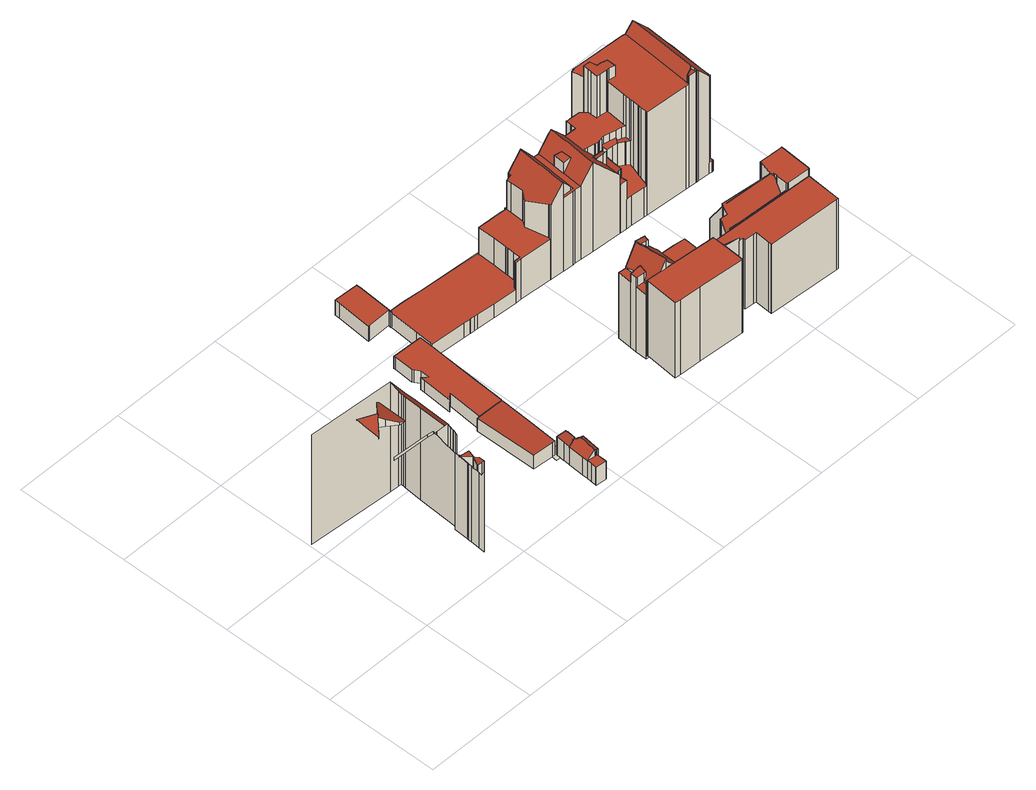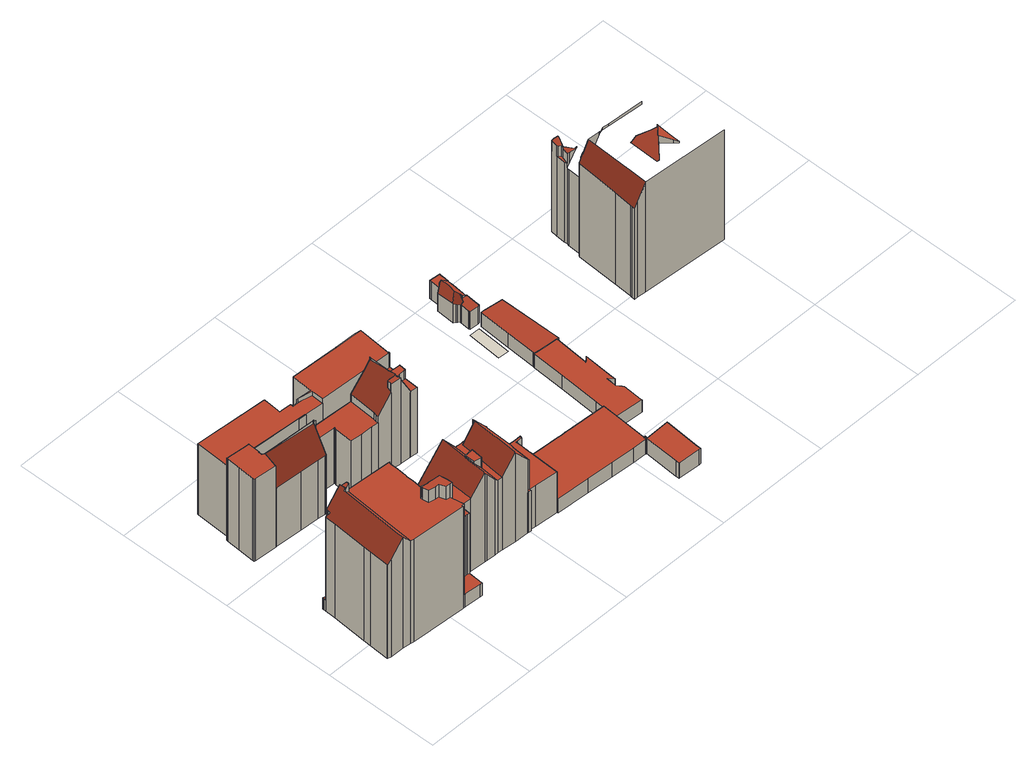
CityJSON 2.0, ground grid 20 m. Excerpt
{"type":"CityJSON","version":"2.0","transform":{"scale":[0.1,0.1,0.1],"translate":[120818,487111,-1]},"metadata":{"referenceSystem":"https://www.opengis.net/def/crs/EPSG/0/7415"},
"CityObjects":{
"building1":{"type":"Building","attributes":{"dak_type":"slanted","data_area":2191.54,"data_coverage":0.922,"geconstateerd":false,"gid":14482971,"h_dak_50p":20.48,"h_dak_70p":23.09,"h_dak_max":25.31,"h_dak_min":1.17,"h_maaiveld":0.557,"kas_warenhuis":false,"lod11_replace":false,"ondergronds_type":"above ground","oorspronkelijkbouwjaar":1956,"pw_actueel":"yes","pw_bron":"ahn3","reconstructie_methode":"tudelft3d-geoflow","reconstruction_skipped":false,"rmse_lod12":7.93,"rmse_lod13":3.22,"rmse_lod22":0.516,"rn":1,"status":"Pand in gebruik","t_run":7110.3,"val3dity_codes_lod12":"[104]","val3dity_codes_lod13":"[104]","val3dity_codes_lod22":"[303]"},"children":["building1-1"]},
"building1-1":{"type":"BuildingPart","parents":["building1"],"geometry":[{"type":"MultiSurface","lod":"2.2","boundaries":[[[0,1,2,3]],[[4,5,6,7]],[[8,9,4,7,10,11,12,13,14]],[[13,15,16,14]],[[17,7,6,18,19]],[[20,10,7,17]],[[12,21,15,13]],[[10,20,11]],[[19,18,22,23]],[[24,25,26,27]],[[28,29,1,0]],[[12,11,20,17,19,23,30,31,32,33]],[[23,22,34,30]],[[29,28,35]],[[33,36,21,12]],[[30,34,31]],[[35,37,38,39]],[[39,38,40,41]],[[42,43,44,45]],[[45,44,46,47,48]],[[49,50,51]],[[52,53,43,42]],[[50,49,54]],[[48,47,55,56]],[[41,40,57,58]],[[59,60,61,62,63,64,52,42,45,48,56]],[[65,66,51]],[[56,55,67,59]],[[64,68,53,52]],[[36,33,32]],[[63,69,70,68,64]],[[66,65,71,63]],[[71,70,69,63]],[[62,72,69,63]],[[66,63,73,74,75,54,49,51]],[[59,67,76,77,78,60]],[[61,79,72,62]],[[63,69,80,73]],[[75,81,54]],[[60,78,79,61]],[[82,83,80,69,72,79,78]],[[84,81,75]],[[78,77,85,82]],[[73,80,83,74]],[[74,83,86,84,75]],[[58,57,87,88]],[[82,85,89,90,83]],[[90,86,83]],[[90,89,91,92]],[[88,87,93,94]],[[92,91,95,96]],[[94,93,97,98]],[[98,97,96,99]],[[96,95,99]],[[99,95,100,101]],[[101,100,102,103]],[[103,102,104,105]],[[105,106,107,108,109,110,111,24,112,113,58,88,94,98,99,101,103]],[[105,104,114,106]],[[111,25,24]],[[110,115,25,111]],[[106,114,116,107]],[[109,117,115,110]],[[107,116,118,108]],[[108,118,117,109]]],"semantics":{"surfaces":[{"type":"WallSurface","on_footprint_edge":false},{"type":"RoofSurface"},{"type":"WallSurface","on_footprint_edge":true}],"values":[0,0,1,0,0,0,0,0,0,2,0,1,0,0,0,0,0,0,0,0,0,0,0,0,0,1,0,0,0,0,0,0,0,0,1,2,0,0,0,0,1,0,2,0,0,0,2,0,2,0,2,0,0,2,2,2,2,1,2,2,2,2,2,2,2]}}]},
"building2":{"type":"Building","attributes":{"dak_type":"slanted","data_area":13.04,"data_coverage":0.709,"geconstateerd":false,"gid":17598303,"h_dak_50p":4.89,"h_dak_70p":5.28,"h_dak_max":6.23,"h_dak_min":4.79,"h_maaiveld":1.21,"kas_warenhuis":false,"lod11_replace":false,"ondergronds_type":"above ground","oorspronkelijkbouwjaar":1005,"pw_actueel":"yes","pw_bron":"ahn3","reconstructie_methode":"tudelft3d-geoflow","reconstruction_skipped":false,"rmse_lod12":0.433,"rmse_lod13":0.503,"rmse_lod22":0.0488,"rn":1,"status":"Pand in gebruik","t_run":86.23,"val3dity_codes_lod12":"[]","val3dity_codes_lod13":"[]","val3dity_codes_lod22":"[]"},"children":["building2-1"]},
"building2-1":{"type":"BuildingPart","parents":["building2"],"geometry":[{"type":"Solid","lod":"2.2","boundaries":[[[[119,120,121,122,123,124,125,126,127,128,129,130,131,132,133,134,135,136,137,138,139,140,141,142,143,144,145]],[[146,119,145,147]],[[147,145,144,148]],[[149,150,148,151]],[[152,139,138,153]],[[154,140,139,152]],[[155,156,132,131,157]],[[158,159,160,161]],[[162,124,123,163]],[[161,160,125,124,162]],[[164,165,166,167]],[[168,136,135,165,164]],[[169,141,140,154]],[[170,129,128,171]],[[167,166,172]],[[155,173,174]],[[175,176,177]],[[151,148,144,143,178]],[[163,123,122,179]],[[179,122,121,180]],[[180,121,120,181]],[[157,131,130,182]],[[182,130,129,170]],[[174,173,159,158]],[[183,127,126,184]],[[171,128,127,183]],[[184,126,125,160]],[[185,186,172]],[[176,175,187,188]],[[188,187,189,186,185]],[[190,191,192,193]],[[193,192,189,187]],[[178,143,142,194]],[[194,142,141,169]],[[195,133,132,156]],[[196,134,133,195]],[[165,135,134,196]],[[150,149,197]],[[191,190,197]],[[181,120,119,146]],[[153,138,137,198]],[[198,137,136,168]],[[174,158,161,162,163,179,199,200,201]],[[170,171,183,184,160,159,173,155,157,182]],[[188,185,172,166,165,196,195,156,155,174,201,200,199,177,176]],[[193,187,175,177,199,179,180,181,146,147,148,150,197,190]],[[178,194,169,154,152,153,198,168,164,167,172,186,189,192,191,197,149,151]]]],"semantics":{"surfaces":[{"type":"GroundSurface"},{"type":"WallSurface","on_footprint_edge":true},{"type":"WallSurface","on_footprint_edge":false},{"type":"RoofSurface"}],"values":[[0,1,1,2,1,1,1,2,1,1,2,1,1,1,2,2,2,1,1,1,1,1,1,2,1,1,1,2,2,2,2,2,1,1,1,1,1,2,2,1,1,1,3,3,3,3,3]]}}]},
"building3":{"type":"Building","attributes":{"dak_type":"multiple horizontal","data_area":42.98,"data_coverage":0.885,"geconstateerd":false,"gid":14483276,"h_dak_50p":3.55,"h_dak_70p":3.58,"h_dak_max":4.51,"h_dak_min":3.3,"h_maaiveld":0.836,"kas_warenhuis":false,"lod11_replace":false,"ondergronds_type":"above ground","oorspronkelijkbouwjaar":1005,"pw_actueel":"yes","pw_bron":"ahn3","reconstructie_methode":"tudelft3d-geoflow","reconstruction_skipped":false,"rmse_lod12":0.17,"rmse_lod13":0.174,"rmse_lod22":0.143,"rn":1,"status":"Pand in gebruik","t_run":82.3,"val3dity_codes_lod12":"[]","val3dity_codes_lod13":"[]","val3dity_codes_lod22":"[]"},"children":["building3-1"]},
"building3-1":{"type":"BuildingPart","parents":["building3"],"geometry":[{"type":"Solid","lod":"2.2","boundaries":[[[[202,203,204,205,206,207,208,209]],[[210,208,207,211]],[[212,206,205,213]],[[211,207,206,212]],[[214,209,208,210]],[[215,202,209,214]],[[213,205,204,216]],[[216,204,203,217]],[[217,203,202,215]],[[213,216,217,215,214,210,211,212]]]],"semantics":{"surfaces":[{"type":"GroundSurface"},{"type":"WallSurface","on_footprint_edge":true},{"type":"RoofSurface"}],"values":[[0,1,1,1,1,1,1,1,1,2]]}}]},
"building4":{"type":"Building","attributes":{"dak_type":"no points","data_area":0,"data_coverage":0,"geconstateerd":false,"gid":17598305,"h_maaiveld":1.2,"kas_warenhuis":false,"lod11_replace":false,"ondergronds_type":"above ground","oorspronkelijkbouwjaar":1005,"pw_actueel":"yes","pw_bron":"ahn3","reconstructie_methode":"tudelft3d-geoflow","reconstruction_skipped":true,"rn":1,"status":"Pand in gebruik","t_run":24.11},"geometry":[{"type":"MultiSurface","lod":"0","boundaries":[[[218,219,220,221]]]}]},
"building5":{"type":"Building","attributes":{"dak_type":"multiple horizontal","data_area":58.95,"data_coverage":0.726,"geconstateerd":false,"gid":14483278,"h_dak_50p":3.5,"h_dak_70p":3.53,"h_dak_max":3.8,"h_dak_min":3.03,"h_maaiveld":0.856,"kas_warenhuis":false,"lod11_replace":false,"ondergronds_type":"above ground","oorspronkelijkbouwjaar":1005,"pw_actueel":"yes","pw_bron":"ahn3","reconstructie_methode":"tudelft3d-geoflow","reconstruction_skipped":false,"rmse_lod12":0.149,"rmse_lod13":0.165,"rmse_lod22":0.115,"rn":1,"status":"Pand in gebruik","t_run":111.44,"val3dity_codes_lod12":"[]","val3dity_codes_lod13":"[]","val3dity_codes_lod22":"[]"},"children":["building5-1"]},
"building5-1":{"type":"BuildingPart","parents":["building5"],"geometry":[{"type":"Solid","lod":"2.2","boundaries":[[[[222,223,224,225,226,227,228,229,230,231,232,233,234,235,236,237,238,239,240,241,242,243,244,245]],[[246,236,235,247]],[[248,234,233,249]],[[250,229,228,251]],[[252,241,240,253]],[[254,242,241,252]],[[255,230,229,250]],[[256,237,236,246]],[[257,245,244,258]],[[259,232,231,260]],[[260,231,230,255]],[[261,223,222,262]],[[263,238,237,256]],[[249,233,232,259]],[[264,243,242,254]],[[253,240,239,265]],[[265,239,238,263]],[[262,222,245,257]],[[247,235,234,248]],[[266,224,223,261]],[[267,227,226,268]],[[269,225,224,266]],[[268,226,225,269]],[[251,228,227,267]],[[258,244,243,264]],[[263,256,246,247,248,249,259,260,255,250,251,267,268,269,266,261,262,257,258,264,254,252,253,265]]]],"semantics":{"surfaces":[{"type":"GroundSurface"},{"type":"WallSurface","on_footprint_edge":true},{"type":"RoofSurface"}],"values":[[0,1,1,1,1,1,1,1,1,1,1,1,1,1,1,1,1,1,1,1,1,1,1,1,1,2]]}}]},
"building6":{"type":"Building","attributes":{"dak_type":"horizontal","data_area":24.39,"data_coverage":0.841,"geconstateerd":false,"gid":17598505,"h_dak_50p":4.18,"h_dak_70p":4.19,"h_dak_max":4.27,"h_dak_min":4.09,"h_maaiveld":1.12,"kas_warenhuis":false,"lod11_replace":false,"ondergronds_type":"above ground","oorspronkelijkbouwjaar":1005,"pw_actueel":"yes","pw_bron":"ahn3","reconstructie_methode":"tudelft3d-geoflow","reconstruction_skipped":false,"rmse_lod12":0.0218,"rmse_lod13":0.0213,"rmse_lod22":0.0205,"rn":1,"status":"Pand in gebruik","t_run":62.99,"val3dity_codes_lod12":"[]","val3dity_codes_lod13":"[]","val3dity_codes_lod22":"[]"},"children":["building6-1"]},
"building6-1":{"type":"BuildingPart","parents":["building6"],"geometry":[{"type":"Solid","lod":"2.2","boundaries":[[[[270,271,272,273,274,275,276,277,278,279,280,281]],[[282,278,277,283]],[[284,272,271,285]],[[283,277,276,286]],[[287,275,274,288]],[[286,276,275,287]],[[289,279,278,282]],[[288,274,273,290]],[[291,281,280,292]],[[292,280,279,289]],[[290,273,272,284]],[[285,271,270,293]],[[293,270,281,291]],[[285,293,291,292,289,282,283,286,287,288,290,284]]]],"semantics":{"surfaces":[{"type":"GroundSurface"},{"type":"WallSurface","on_footprint_edge":true},{"type":"RoofSurface"}],"values":[[0,1,1,1,1,1,1,1,1,1,1,1,1,2]]}}]},
"building7":{"type":"Building","attributes":{"dak_type":"slanted","data_area":475.87,"data_coverage":0.845,"geconstateerd":false,"gid":14475876,"h_dak_50p":16.95,"h_dak_70p":21.82,"h_dak_max":24.59,"h_dak_min":3.06,"h_maaiveld":0.955,"kas_warenhuis":false,"lod11_replace":false,"ondergronds_type":"above ground","oorspronkelijkbouwjaar":1771,"pw_actueel":"yes","pw_bron":"ahn3","reconstructie_methode":"tudelft3d-geoflow","reconstruction_skipped":false,"rmse_lod12":9.68,"rmse_lod13":1.35,"rmse_lod22":0.635,"rn":1,"status":"Pand in gebruik","t_run":973.19,"val3dity_codes_lod12":"[]","val3dity_codes_lod13":"[]","val3dity_codes_lod22":"[]"},"children":["building7-1"]},
"building7-1":{"type":"BuildingPart","parents":["building7"],"geometry":[{"type":"Solid","lod":"2.2","boundaries":[[[[294,295,296,297,298,299,300,301,302,303,304,305,306,307,308,309,310,311,312,313,314,315,316,317,318,319,320,321,322,323,324,325,326,327,328,329,330,331,332,333,334,335,336,337,338,339,340,341,342,343,344,345,346,347,348,349,350,351,352,353,354,355,356,357,358,359,360,361,362,363,364,365]],[[366,347,346,367]],[[368,351,350,369]],[[370,352,351,368]],[[371,314,313,372]],[[373,358,357,374]],[[374,357,356,375]],[[376,322,321,377]],[[378,379,380,381,382]],[[381,380,383,384]],[[385,355,354,386]],[[387,294,365,388]],[[389,336,335,390]],[[391,392,393,394]],[[395,396,392,391]],[[397,316,315,398]],[[399,331,330,400]],[[401,402,403,404,405]],[[406,339,338,407]],[[408,364,363,409]],[[410,337,336,389]],[[411,311,310,412]],[[390,335,334,413]],[[414,360,359,415]],[[386,354,353,416]],[[417,418,295,294,387]],[[419,420,421,422]],[[423,424,309,308,425,426]],[[409,363,362,427]],[[412,310,309,424]],[[428,429,424,423]],[[430,301,300,431]],[[384,383,402,401]],[[431,300,299,432]],[[433,298,434]],[[435,320,319,436]],[[437,438,429,428]],[[439,307,306,440]],[[440,306,305,441]],[[442,324,323,443]],[[444,445,446,447]],[[413,334,333,448]],[[436,319,318,449]],[[450,451,296,295,418]],[[452,453,454,455]],[[367,346,345,456]],[[457,458,459,460]],[[460,459,461,462,463]],[[464,465,466,467]],[[468,469,470,471]],[[472,473,474,475]],[[476,477,478,479,480]],[[480,479,481,482]],[[483,484,485,486]],[[487,488,489,490]],[[491,492,344,343,493]],[[494,495,496,497]],[[455,454,498,499,500]],[[499,498,473,472]],[[449,318,317,501]],[[398,315,314,371]],[[502,326,325,503]],[[372,313,312,504]],[[505,506,507,508]],[[500,499,509,510]],[[511,512,513,514]],[[515,516,517,518]],[[475,474,482,519]],[[443,323,322,376]],[[377,321,320,435]],[[463,462,495,494]],[[520,521,522,523,524]],[[525,526,527,528]],[[528,527,529,530]],[[531,430,465,464]],[[532,533,534]],[[535,536,537,538,539]],[[539,538,540,541]],[[542,543,415,544]],[[540,545,546]],[[416,353,352,370]],[[375,356,355,385]],[[547,548,549,550]],[[514,513,551,552]],[[553,554,555,556]],[[557,327,326,502]],[[434,298,297,558]],[[559,560,418,417]],[[561,562,563]],[[564,565,566,567,568]],[[569,570,566,565]],[[571,572,573,574]],[[530,529,536,535]],[[456,345,344,492]],[[575,348,347,366]],[[556,555,453,452]],[[576,577,578,579]],[[579,578,580]],[[581,582,583,584]],[[585,586,587,588]],[[589,590,591,592]],[[593,594,451,450]],[[407,338,337,410]],[[595,596,433,434]],[[597,598,596,595]],[[432,299,298,433]],[[510,509,599,600]],[[600,599,516,515]],[[601,602,603,604]],[[388,365,364,408,605]],[[605,408,420,419]],[[544,415,606]],[[606,415,359,358,373]],[[607,608,609,610]],[[497,496,608,607]],[[592,591,582,581]],[[611,302,301,430,531]],[[584,583,586,585]],[[467,466,522,521]],[[588,587,521,520]],[[426,425,577,576]],[[425,308,307,439]],[[612,557,613,614]],[[615,616,469,468]],[[471,470,403,402]],[[617,618,438,437]],[[619,620,506,505]],[[621,328,327,557,612]],[[622,329,328,621]],[[394,393,623,624]],[[625,332,331,399]],[[626,625,627,628]],[[382,381,484,483]],[[486,485,629,630]],[[405,404,631,632]],[[630,629,477,476]],[[633,634,635,636]],[[637,633,478,477]],[[519,482,481,458,457]],[[638,639,640,641]],[[642,643,445,444]],[[628,627,644,645]],[[646,647,643,642]],[[400,330,329,622]],[[645,644,647,646]],[[448,333,332,625,626]],[[503,325,324,442]],[[501,317,316,397]],[[562,561,648,649]],[[650,651,572,571]],[[652,653,504,654]],[[654,504,312,311,411]],[[655,656,653,652]],[[508,507,656,655]],[[447,446,639,638]],[[614,613,657,658]],[[659,341,340,660]],[[493,343,342,661]],[[661,342,341,659]],[[552,551,492,491]],[[641,640,618,617]],[[660,340,339,406]],[[624,623,662,663]],[[663,662,396,395]],[[369,350,349,664,665]],[[665,664,666,667]],[[664,349,348,575]],[[667,666,570,569]],[[518,517,602,601]],[[668,669,565,564]],[[604,603,669,668]],[[541,540,670,671]],[[538,537,545,540]],[[672,673,674,675]],[[574,573,676,673,672]],[[673,676,677]],[[675,674,379,378]],[[678,679,554,553]],[[679,680,512,511]],[[568,567,680,679,678]],[[681,682,620,619]],[[649,648,651,650]],[[636,635,488,487]],[[632,631,634,633,637]],[[683,684,685,686]],[[658,657,684,683]],[[686,685,682,681]],[[490,489,461,459]],[[422,421,543,542]],[[687,547,560,559]],[[548,547,687,688]],[[689,304,303,590,589]],[[690,361,360,414]],[[427,362,361,690]],[[558,297,296,451]],[[550,549,594,593]],[[590,303,302,611]],[[524,523,616,615]],[[671,670,532]],[[534,533,691,525]],[[691,526,525]],[[441,305,304,689]],[[610,609,598,597]],[[544,606,373,374,375,385,386,416,370,692,688,687,559,417,387,388,605,419,422,542]],[[415,543,421,420,408,409,427,690,414]],[[470,469,616,523,522,466,465,430,431,432,433,596,598,609,608,496,495,462,461,489,488,635,634,631,404,403]],[[614,658,683,686,681,619,505,508,655,652,654,411,412,424,429,438,618,640,639,446,445,643,647,644,627,625,399,400,622,621,612]],[[650,571,574,672,675,378,382,483,486,630,476,480,482,474,473,498,454,453,555,554,679,511,514,552,491,493,661,659,660,406,693,694,563,562,649]],[[653,656,507,506,620,682,685,684,657,613,557,502,503,442,443,376,377,435,436,449,501,397,398,371,372,504]],[[695,696,697,698,448,626,628,645,646,642,444,447,638,641,617,437,428,423,426,576]],[[663,395,391,394,624]],[[699,700,701,702,413,448,698,697,696,695,576,579,580,703]],[[704,393,392,705,706,390,413,702,701,700,699,703,580,578,577,425,439,440,441,707]],[[565,669,603,602,517,516,599,509,499,472,475,519,457,460,463,494,497,607,610,597,595,434,558,451,594,549,708,709,368,369,665,667,569]],[[392,396,662,623,393,704,707,441,689,710,711,712,713,714,715,716,717,407,410,389,390,706,705]],[[588,520,524,615,468,471,402,383,380,379,674,673,677,546,545,537,536,529,527,718,719,720,581,584,585]],[[567,566,570,666,664,575,366,367,456,492,551,513,512,680]],[[518,601,604,668,564,568,678,553,556,452,455,500,510,600,515]],[[490,459,458,481,479,478,633,636,487]],[[632,637,477,629,485,484,381,384,401,405]],[[688,692,370,368,709,708,549,548]],[[550,593,450,418,560,547]],[[586,583,582,591,590,611,531,464,467,521,587]],[[534,525,528,530,535,539,541,671,532]],[[720,719,718,527,526,691,533,532,670,540,538,540,546,677,676,573,572,651,648,561,563,694,693,406,407,717,716,715,714,713,712,711,710,689,589,592,581]]]],"semantics":{"surfaces":[{"type":"GroundSurface"},{"type":"WallSurface","on_footprint_edge":true},{"type":"WallSurface","on_footprint_edge":false},{"type":"RoofSurface"}],"values":[[0,1,1,1,1,1,1,1,2,2,1,1,1,2,2,1,1,2,1,1,1,1,1,1,1,1,2,1,1,1,2,1,2,1,1,1,2,1,1,1,2,1,1,1,2,1,2,2,2,2,2,2,2,2,2,1,2,2,2,1,1,1,1,2,2,2,2,2,1,1,2,2,2,2,2,2,2,2,2,2,1,1,2,2,2,1,1,2,2,2,2,2,2,1,1,2,2,2,2,2,2,2,1,2,2,1,2,2,2,1,2,2,1,2,2,2,1,2,2,2,2,1,2,2,2,2,2,1,1,2,1,2,2,2,2,2,2,2,2,2,2,2,2,1,2,1,1,1,2,2,2,1,2,2,2,2,1,1,1,2,2,1,2,2,1,2,1,2,2,2,2,2,2,2,2,2,2,2,2,2,2,2,2,2,2,2,2,2,2,2,2,1,1,1,1,2,1,2,2,2,2,1,2,3,3,3,3,3,3,3,3,3,3,3,3,3,3,3,3,3,3,3,3,3,3]]}}]},
"building8":{"type":"Building","attributes":{"dak_type":"multiple horizontal","data_area":160.01,"data_coverage":0.941,"geconstateerd":false,"gid":17598297,"h_dak_50p":15.06,"h_dak_70p":15.69,"h_dak_max":18.51,"h_dak_min":2.1,"h_maaiveld":0.719,"kas_warenhuis":false,"lod11_replace":false,"ondergronds_type":"above ground","oorspronkelijkbouwjaar":1620,"pw_actueel":"yes","pw_bron":"ahn3","reconstructie_methode":"tudelft3d-geoflow","reconstruction_skipped":false,"rmse_lod12":1.47,"rmse_lod13":1.52,"rmse_lod22":1.3,"rn":1,"status":"Pand in gebruik","t_run":200.08,"val3dity_codes_lod12":"[]","val3dity_codes_lod13":"[]","val3dity_codes_lod22":"[]"},"children":["building8-1"]},
"building8-1":{"type":"BuildingPart","parents":["building8"],"geometry":[{"type":"Solid","lod":"2.2","boundaries":[[[[721,722,723,724,725,726,727,728,729,730,731,732,733,734,735,736,737,738,739,740,741,742,743,744,745,746]],[[747,741,740,748]],[[748,740,739,749]],[[749,739,738,750]],[[751,737,736,752]],[[753,743,742,754]],[[754,742,741,747,755]],[[756,745,744,757]],[[755,747,758,759]],[[760,734,733,761]],[[762,735,734,760]],[[750,738,737,751]],[[757,744,743,753]],[[763,725,724,764]],[[765,726,725,763]],[[752,736,735,762]],[[766,730,729,767]],[[759,758,768,769]],[[770,746,745,756]],[[771,721,746,770]],[[761,733,732,772]],[[767,729,728,773]],[[774,731,730,766]],[[772,732,731,774]],[[773,728,727,775]],[[776,722,721,771]],[[777,723,722,776]],[[764,724,723,777]],[[778,775,727,726,765]],[[769,768,775,778]],[[771,770,756,757,753,754,755,759,769,778,765,763,764,777,776]],[[761,772,774,766,767,773,775,768,758,747,748,749,750,751,752,762,760]]]],"semantics":{"surfaces":[{"type":"GroundSurface"},{"type":"WallSurface","on_footprint_edge":true},{"type":"WallSurface","on_footprint_edge":false},{"type":"RoofSurface"}],"values":[[0,1,1,1,1,1,1,1,2,1,1,1,1,1,1,1,1,2,1,1,1,1,1,1,1,1,1,1,1,2,3,3]]}}]},
"building9":{"type":"Building","attributes":{"dak_type":"slanted","data_area":138.38,"data_coverage":0.857,"geconstateerd":false,"gid":17598299,"h_dak_50p":14.81,"h_dak_70p":15.86,"h_dak_max":20.34,"h_dak_min":11.14,"h_maaiveld":-0.117,"kas_warenhuis":false,"lod11_replace":false,"ondergronds_type":"above ground","oorspronkelijkbouwjaar":1005,"pw_actueel":"yes","pw_bron":"ahn3","reconstructie_methode":"tudelft3d-geoflow","reconstruction_skipped":false,"rmse_lod12":2.49,"rmse_lod13":1.99,"rmse_lod22":0.692,"rn":1,"status":"Pand in gebruik","t_run":276.85,"val3dity_codes_lod12":"[]","val3dity_codes_lod13":"[]","val3dity_codes_lod22":"[]"},"children":["building9-1"]},
"building9-1":{"type":"BuildingPart","parents":["building9"],"geometry":[{"type":"Solid","lod":"2.2","boundaries":[[[[779,780,781,782,783,784,785,786,787,788,789,790,791,792,793,794,795,796,797,798,799,800,801,802,803,804,805,806,807,808,809,810,811,812,813,814,815,816,817,818,819,820,821]],[[822,805,804,823]],[[824,807,806,825]],[[826,827,828,829]],[[830,793,792,831]],[[832,833,834,835]],[[836,790,789,837]],[[838,839,791,790,836,840]],[[841,818,817,842]],[[843,819,818,841]],[[844,820,819,843]],[[845,784,783,846]],[[847,799,798,848]],[[849,794,793,830]],[[825,806,805,822,850]],[[850,822,851,852]],[[823,804,803,853]],[[853,803,802,854]],[[829,828,855,856]],[[857,810,809,855]],[[858,859,860,861]],[[833,786,785,862]],[[862,785,784,845,863]],[[864,808,807,824]],[[865,811,810,857]],[[837,789,788,866]],[[867,868,869,870]],[[840,836,871,872]],[[873,800,799,847]],[[874,849,875,876]],[[877,878,879,880]],[[881,882,848,883]],[[842,817,816,884]],[[885,795,794,849,874]],[[866,788,787,886]],[[887,814,813,888]],[[889,890,891,892]],[[831,792,791,839]],[[893,894,839,838]],[[883,848,798,797,891]],[[895,782,781,896]],[[897,846,783,782,895]],[[880,879,882,881]],[[872,871,898,899]],[[899,898,900,901]],[[901,900,902,903]],[[904,779,821,905]],[[906,801,800,873]],[[854,802,801,906]],[[907,908,909,910,911]],[[876,875,909,908]],[[911,910,894,893]],[[912,913,908,907]],[[914,915,916,917,918]],[[919,920,921]],[[915,914,921]],[[903,902,913,912]],[[920,919,922,923]],[[923,922,890,889]],[[924,925,926]],[[859,858,924]],[[926,925,827,826]],[[863,845,878,877]],[[927,928,896,929]],[[892,891,797,796,930,931]],[[931,930,932,933]],[[930,796,795,885]],[[933,932,934,935]],[[935,934,916,915]],[[886,787,786,833,832]],[[918,917,936]],[[835,834,936]],[[937,812,811,865]],[[888,813,812,937]],[[938,939,868,867]],[[884,816,815,940,941]],[[928,942,939,938]],[[941,940,943,944]],[[940,815,814,887]],[[944,943,925]],[[861,860,945,946]],[[929,896,781,780,947]],[[947,780,779,904]],[[946,945,948,949]],[[949,948,942,928,927]],[[870,869,950,846,897]],[[905,821,820,844]],[[852,851,950,869]],[[856,855,809,808,864]],[[835,936,917,916,934,932,930,885,874,876,908,913,902,900,898,951,866,886,832]],[[883,891,890,922,919,921,914,918,936,834,833,862,863,877,880,881]],[[951,898,871,836,837,866]],[[854,906,873,847,848,882,879,878,845,846,950,851,822,823,853]],[[894,910,909,875,849,830,831,839]],[[903,912,907,911,893,838,840,872,899,901]],[[933,935,915,921,920,923,889,892,931]],[[928,938,867,870,897,895,896]],[[827,925,943,940,887,888,937,865,857,855,828]],[[861,946,949,927,929,947,904,905,844,843,841,842,884,941,944,925,924,858]],[[859,924,926,826,829,856,864,824,825,850,852,869,868,939,942,948,945,860]]]],"semantics":{"surfaces":[{"type":"GroundSurface"},{"type":"WallSurface","on_footprint_edge":true},{"type":"WallSurface","on_footprint_edge":false},{"type":"RoofSurface"}],"values":[[0,1,1,2,1,2,1,1,1,1,1,1,1,1,1,2,1,1,2,1,2,1,1,1,1,1,2,2,1,2,2,2,1,1,1,1,2,1,2,1,1,1,2,2,2,2,1,1,1,2,2,2,2,2,2,2,2,2,2,2,2,2,2,2,1,2,1,2,2,1,2,2,1,1,2,1,2,2,1,2,2,1,1,2,2,2,1,2,1,3,3,3,3,3,3,3,3,3,3,3]]}}]}
},
"vertices":[
[107,100,245],[107,100,240],[43,104,239],[43,104,245],[59,149,242],[59,149,239],[74,164,240],[74,164,250],[61,175,242],[59,151,242],[78,168,252],[83,172,255],[83,173,255],[68,189,246],[63,195,243],[68,189,240],[63,195,240],[74,164,260],[82,158,240],[82,158,255],[78,168,258],[83,173,240],[98,145,240],[98,145,246],[151,213,240],[151,213,16],[0,223,16],[0,223,239],[118,99,245],[118,99,240],[107,145,241],[109,145,240],[110,197,240],[107,198,242],[107,145,240],[121,99,240],[107,198,240],[121,99,239],[123,98,236],[123,98,240],[124,98,235],[124,98,240],[144,38,202],[144,38,189],[144,36,189],[144,36,202],[150,35,178],[150,35,179],[150,35,202],[140,69,198],[140,69,202],[142,67,198],[151,51,200],[151,51,179],[142,69,198],[155,35,179],[155,35,202],[146,97,196],[146,97,240],[156,35,202],[157,46,200],[156,48,200],[153,52,200],[152,53,200],[152,52,200],[152,54,179],[152,54,200],[156,35,179],[152,52,178],[152,53,179],[152,53,177],[152,53,178],[153,52,179],[154,56,199],[158,67,198],[153,68,198],[156,35,16],[157,46,16],[157,46,179],[156,48,179],[154,56,179],[153,68,179],[158,62,179],[158,67,179],[153,68,178],[158,62,16],[158,67,171],[151,97,188],[151,97,231],[158,67,16],[158,67,169],[159,71,16],[159,71,170],[156,97,179],[156,97,221],[160,96,16],[160,96,171],[156,96,179],[156,96,221],[160,96,213],[161,96,16],[161,96,211],[164,96,16],[164,96,205],[165,98,16],[165,98,205],[169,171,202],[171,202,201],[172,207,201],[172,212,200],[166,212,211],[151,213,239],[149,180,240],[149,167,240],[169,171,16],[166,212,16],[171,202,16],[172,212,16],[172,207,16],
[381,65,22],[383,63,22],[386,61,22],[386,60,22],[384,29,22],[375,24,22],[375,23,22],[374,7,22],[374,4,22],[373,4,22],[355,6,22],[356,8,22],[356,16,22],[357,24,22],[357,34,22],[359,61,22],[359,62,22],[360,72,22],[360,73,22],[361,87,22],[361,88,22],[363,88,22],[379,87,22],[379,85,22],[379,84,22],[378,69,22],[378,67,22],[381,65,58],[378,67,57],[378,69,56],[376,68,58],[376,68,57],[378,69,58],[361,88,59],[361,87,59],[363,88,58],[357,24,59],[357,24,58],[356,16,59],[374,23,67],[374,23,58],[375,23,58],[375,23,67],[375,24,67],[384,29,58],[359,62,59],[359,62,57],[360,62,58],[360,62,59],[360,72,59],[379,87,58],[355,6,59],[373,4,59],[361,62,59],[370,23,58],[370,23,71],[370,60,66],[370,60,68],[370,58,68],[379,84,58],[386,60,61],[386,61,60],[383,63,59],[356,8,59],[374,4,59],[374,7,59],[367,62,65],[367,62,59],[370,62,64],[370,62,67],[370,62,58],[372,67,59],[372,67,58],[371,62,58],[371,62,64],[379,85,58],[357,34,58],[359,61,57],[374,67,58],[360,73,59],[374,52,72],[373,44,72],[372,39,72],
[365,148,18],[361,92,18],[356,92,18],[321,95,18],[320,204,18],[357,202,18],[368,201,18],[368,199,18],[368,201,47],[357,202,46],[320,204,44],[321,95,45],[368,199,47],[365,148,47],[356,92,47],[361,92,47],
[383,147,10],[365,148,10],[361,88,10],[379,87,10],
[320,257,19],[324,309,19],[324,317,19],[332,309,19],[333,326,19],[328,334,19],[326,337,19],[328,370,19],[328,373,19],[329,373,19],[378,370,19],[380,369,19],[379,368,19],[378,347,19],[378,346,19],[377,330,19],[372,260,19],[369,203,19],[368,201,19],[363,202,19],[324,204,19],[324,205,19],[329,265,19],[323,260,19],[378,346,46],[378,347,46],[379,368,46],[380,369,46],[328,370,44],[326,337,44],[363,202,46],[368,201,46],[324,204,45],[328,373,44],[377,330,46],[323,260,44],[329,265,45],[378,370,46],[329,373,44],[324,309,44],[320,257,44],[372,260,46],[324,205,45],[369,203,46],[324,317,44],[328,334,44],[333,326,44],[332,309,45],
[384,435,21],[384,430,21],[382,430,21],[383,435,21],[342,434,21],[341,434,21],[346,496,21],[346,504,21],[349,504,21],[387,502,21],[388,502,21],[388,496,21],[349,504,52],[346,504,52],[382,430,52],[384,430,52],[346,496,52],[341,434,52],[342,434,52],[387,502,52],[383,435,52],[388,496,52],[388,502,52],[384,435,52],
[888,312,20],[886,312,20],[873,313,20],[866,314,20],[792,319,20],[785,319,20],[762,321,20],[752,321,20],[741,322,20],[739,322,20],[688,325,20],[664,327,20],[653,328,20],[649,328,20],[630,329,20],[607,331,20],[605,331,20],[550,335,20],[538,335,20],[496,338,20],[466,340,20],[459,341,20],[452,341,20],[450,341,20],[439,342,20],[378,346,20],[380,378,20],[384,434,20],[385,434,20],[410,433,20],[450,430,20],[497,427,20],[554,423,20],[554,421,20],[595,418,20],[606,417,20],[606,420,20],[610,419,20],[612,419,20],[637,418,20],[661,416,20],[670,415,20],[675,415,20],[690,414,20],[695,414,20],[722,412,20],[738,411,20],[742,411,20],[743,420,20],[743,422,20],[744,431,20],[745,454,20],[745,456,20],[749,456,20],[778,454,20],[782,454,20],[878,448,20],[883,447,20],[897,446,20],[921,445,20],[927,444,20],[927,443,20],[925,408,20],[924,395,20],[920,335,20],[919,316,20],[919,313,20],[919,310,20],[918,310,20],[917,310,20],[912,311,20],[890,312,20],[749,456,45],[745,456,45],[883,447,229],[878,448,229],[897,446,246],[466,340,49],[496,338,48],[920,335,210],[924,395,210],[925,408,210],[385,434,50],[384,434,50],[748,370,168],[748,370,140],[753,370,138],[753,370,153],[753,370,168],[753,368,138],[753,368,153],[927,443,210],[927,444,210],[888,312,247],[890,312,245],[675,415,174],[670,415,168],[668,382,190],[668,382,169],[666,362,169],[666,362,190],[669,382,190],[669,382,170],[452,341,49],[459,341,49],[610,419,103],[606,420,103],[753,360,153],[753,360,138],[753,360,100],[763,359,100],[763,359,153],[722,412,168],[695,414,200],[912,311,42],[917,310,42],[690,414,195],[550,335,102],[605,331,103],[661,416,168],[919,313,42],[919,316,42],[921,445,217],[886,312,250],[886,312,246],[913,315,218],[913,315,42],[913,319,42],[913,319,217],[607,331,172],[607,331,103],[630,329,169],[630,329,201],[918,310,42],[606,333,171],[606,333,103],[752,321,80],[762,321,80],[785,319,80],[792,319,79],[792,319,229],[380,378,50],[378,346,50],[606,334,171],[606,334,103],[649,328,169],[653,328,169],[664,327,169],[450,430,49],[410,433,50],[606,407,163],[606,407,103],[605,385,103],[605,385,164],[637,418,201],[439,342,49],[873,313,246],[873,313,229],[785,403,252],[785,403,168],[796,402,168],[796,402,252],[745,454,45],[795,356,229],[795,356,145],[794,353,145],[794,353,229],[794,353,97],[794,348,94],[794,348,229],[752,325,119],[752,325,82],[752,328,84],[752,328,118],[752,346,137],[752,346,93],[752,348,94],[752,348,137],[798,400,229],[798,400,168],[795,368,168],[795,368,229],[779,367,168],[779,367,153],[779,367,147],[788,365,146],[788,365,168],[795,363,145],[795,363,168],[753,371,168],[753,371,153],[758,372,153],[758,372,168],[787,357,146],[787,357,99],[787,356,99],[787,356,146],[744,431,168],[744,431,46],[743,422,168],[793,337,229],[793,337,89],[793,336,88],[793,336,229],[798,402,168],[798,402,229],[798,402,252],[450,341,49],[554,423,48],[497,427,49],[538,335,48],[551,339,102],[551,339,47],[549,339,47],[549,339,102],[801,402,229],[801,402,252],[769,429,168],[769,429,46],[751,430,46],[751,430,168],[812,404,252],[812,404,229],[811,414,229],[811,414,254],[795,363,229],[752,331,136],[752,331,118],[752,331,86],[752,335,87],[752,335,136],[734,349,167],[734,349,147],[740,349,141],[740,349,167],[740,350,141],[740,350,166],[752,321,119],[721,358,164],[720,349,165],[720,349,167],[739,351,166],[739,351,141],[738,356,141],[738,356,143],[738,356,164],[738,357,143],[738,357,164],[917,316,213],[917,316,42],[919,316,211],[738,357,141],[740,361,141],[886,323,245],[886,323,243],[873,317,229],[873,317,245],[748,430,46],[748,430,168],[778,414,254],[778,414,168],[778,404,168],[778,404,252],[554,421,48],[866,314,229],[886,315,250],[886,315,246],[722,374,164],[722,374,168],[719,374,167],[782,429,256],[782,429,228],[782,429,46],[778,429,46],[778,429,256],[778,452,228],[778,452,46],[740,370,168],[740,370,142],[744,370,137],[744,370,168],[778,454,46],[630,333,201],[630,333,169],[648,332,169],[648,332,178],[654,332,169],[739,327,139],[739,327,117],[741,328,117],[741,328,139],[743,329,138],[743,329,118],[748,330,118],[748,330,137],[739,322,139],[739,322,118],[739,326,117],[739,326,139],[873,315,246],[873,315,229],[791,320,229],[791,320,80],[792,320,229],[792,320,80],[812,400,229],[812,400,252],[799,417,254],[799,417,229],[793,417,229],[793,417,254],[912,311,218],[919,316,210],[793,331,229],[793,331,86],[793,323,82],[793,323,229],[741,322,118],[554,421,102],[553,391,48],[553,391,102],[752,341,137],[752,341,91],[606,335,170],[606,335,103],[551,351,102],[551,351,47],[595,418,103],[606,417,103],[681,363,188],[681,363,190],[612,419,103],[612,419,170],[612,417,103],[612,417,170],[768,370,153],[768,370,168],[772,358,100],[772,358,153],[775,362,148],[775,362,101],[786,357,99],[786,357,146],[775,362,153],[605,384,164],[605,384,103],[598,374,103],[598,374,156],[606,416,162],[606,416,103],[612,414,103],[612,414,170],[609,415,165],[609,415,103],[726,373,160],[726,373,168],[739,371,168],[739,371,143],[539,336,102],[539,336,48],[538,335,102],[540,339,102],[540,339,48],[552,368,47],[552,368,102],[742,411,168],[738,411,168],[743,420,168],[681,380,186],[681,380,190],[782,454,46],[782,454,228],[783,452,46],[783,452,228],[790,428,256],[790,428,229],[727,357,157],[727,357,164],[744,369,168],[744,369,141],[745,369,140],[745,369,168],[744,369,137],[740,362,141],[778,420,255],[778,420,168],[778,420,46],[552,362,102],[552,362,47],[552,366,102],[552,366,47],[552,364,47],[552,364,102],[886,323,251],[889,324,247],[688,325,201],[919,310,42],[734,349,148],[897,435,246],[721,410,168],[721,400,168],[630,336,201],[633,375,201],[633,378,201],[636,415,201],[654,336,169],[656,361,169],[658,383,169],[661,413,168],[654,335,169],[664,333,169],[668,384,169],[670,412,168],[664,332,169],[883,445,229],[883,446,229],[688,328,201],[688,330,201],[691,365,201],[692,379,201],[692,380,201],[693,392,201],[694,410,201],[694,411,201],[740,348,140],[739,341,140],[739,329,139],
[599,72,17],[589,73,17],[594,131,17],[593,131,17],[593,133,17],[594,133,17],[722,124,17],[904,112,17],[906,112,17],[903,54,17],[903,52,17],[899,52,17],[774,60,17],[774,61,17],[774,66,17],[776,92,17],[771,92,17],[755,93,17],[755,97,17],[755,98,17],[747,98,17],[721,100,17],[719,65,17],[719,64,17],[718,64,17],[637,70,17],[747,98,158],[755,98,158],[755,97,158],[755,93,158],[771,92,158],[776,92,158],[719,65,166],[721,100,166],[747,98,165],[718,64,166],[719,64,166],[721,103,157],[721,103,166],[774,61,158],[774,60,158],[774,66,158],[593,133,169],[593,131,169],[594,133,169],[903,54,160],[906,112,161],[722,123,157],[722,123,166],[637,70,168],[599,72,169],[899,52,160],[904,112,161],[903,52,160],[722,124,157],[589,73,169],[594,131,169],[722,124,166],
[905,112,9],[866,115,9],[864,115,9],[769,121,9],[756,122,9],[668,128,9],[642,130,9],[631,130,9],[615,131,9],[607,132,9],[593,133,9],[594,153,9],[595,165,9],[597,190,9],[609,189,9],[610,189,9],[628,188,9],[629,188,9],[646,186,9],[672,185,9],[684,184,9],[704,183,9],[723,181,9],[721,150,9],[720,146,9],[722,146,9],[757,144,9],[770,143,9],[770,149,9],[770,150,9],[770,152,9],[772,178,9],[774,178,9],[787,177,9],[821,175,9],[867,172,9],[869,172,9],[908,169,9],[910,169,9],[910,166,9],[908,138,9],[907,115,9],[906,112,9],[757,144,122],[722,146,122],[770,149,173],[770,143,163],[861,145,176],[861,145,175],[772,152,173],[772,152,179],[609,189,142],[597,190,142],[631,130,187],[631,130,182],[631,132,182],[631,132,187],[594,153,141],[593,133,140],[595,165,159],[595,165,141],[594,153,159],[910,166,176],[910,169,176],[908,138,176],[907,115,176],[668,128,123],[756,122,122],[684,184,123],[672,185,123],[610,189,142],[757,144,163],[757,142,122],[757,142,161],[720,146,122],[721,150,122],[770,152,173],[770,152,179],[772,178,128],[865,142,175],[865,142,171],[866,142,170],[866,142,175],[642,130,169],[668,128,138],[770,150,176],[774,178,128],[607,132,141],[769,123,159],[769,123,129],[756,124,129],[756,124,159],[596,153,141],[596,153,159],[704,183,122],[610,189,144],[610,185,142],[610,185,144],[668,130,138],[668,130,123],[671,175,123],[671,175,136],[672,181,135],[672,181,123],[672,185,135],[908,169,176],[628,188,179],[615,131,157],[867,172,128],[821,175,128],[645,183,182],[645,183,167],[646,186,166],[646,186,182],[597,165,159],[597,165,141],[769,121,159],[864,115,160],[756,122,159],[608,152,141],[608,152,159],[612,152,150],[612,152,159],[613,155,151],[613,155,159],[905,112,176],[906,112,176],[723,181,122],[612,166,159],[612,166,149],[612,166,141],[608,166,141],[608,166,159],[616,166,159],[616,166,157],[629,178,185],[629,178,183],[629,178,182],[630,166,184],[630,166,185],[639,177,174],[639,177,183],[631,178,183],[644,177,168],[644,177,182],[862,144,175],[862,145,175],[862,145,176],[864,117,175],[864,117,160],[864,115,175],[629,188,181],[629,188,184],[629,186,182],[629,186,184],[629,184,182],[629,184,184],[630,160,184],[787,177,128],[769,122,159],[769,122,127],[869,172,128],[869,172,175],[864,117,128],[869,170,132],[869,170,175],[866,136,160],[866,136,175],[866,115,175],[865,136,160],[865,136,175],[756,124,122],[607,133,141]
]}
